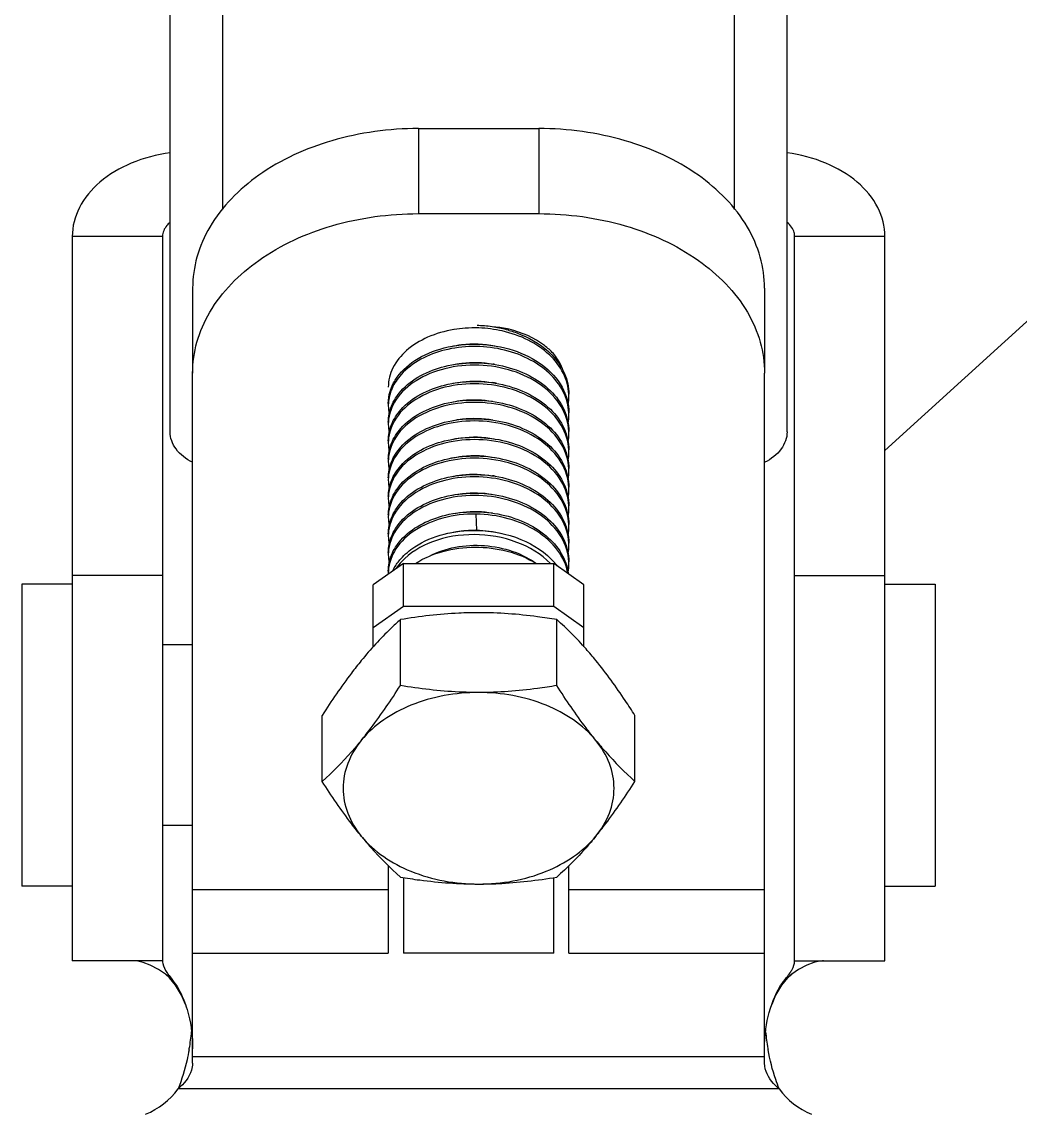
# Model space of a CAD drawing. Extents: x 27938 to 1507990, y 110129 to 923079.
# Drawn here: x 643661 to 644252, y 358813 to 359459 of the extents above; entities that cross this region are included whole.
import ezdxf

# ---------------------------------------------------------------- set-up
doc = ezdxf.new("R2010")
doc.units = 0
doc.header["$LTSCALE"] = 1000
doc.header["$MEASUREMENT"] = 0
doc.layers.add('W_DIM', color=4, linetype='Continuous')
doc.styles.get("Standard").update_dxf_attribs({"font": 'gbenor.shx', "bigfont": 'gbcbig.shx'})
doc.dimstyles.get("Standard").update_dxf_attribs({"dimtxt": 0.18, "dimasz": 0.18, "dimexe": 0.18, "dimexo": 0.0625, "dimgap": 0.09, "dimtad": 0, "dimtih": 1, "dimtoh": 1, "dimdec": 4, "dimzin": 0, "dimdsep": 46, "dimtxsty": 'Standard', "dimcen": 0.09, "dimadec": 0, "dimazin": 0, "dimtfac": 1, "dimtdec": 4, "dimtofl": 0, "dimtmove": 0, "dimatfit": 3, "dimfxl": 1, "dimtolj": 1, "dimtzin": 0, "dimarcsym": 0})

msp = doc.modelspace()

# ---------------------------------------------------------------- linework, layer by layer
at = {"linetype": 'Continuous'}
for p, q in [((643749.12, 359216.23), (643749.12, 362012.89)), ((644113.91, 359216.23), (644113.91, 362012.89)), ((643780.26, 359347.75), (643780.26, 361703.4)), ((644082.77, 359347.75), (644082.77, 361703.4)), ((643895.93, 359395.53), (643895.93, 359345.2)), ((643895.93, 359395.53), (643967.11, 359395.53)), ((643967.11, 359395.53), (643967.11, 359345.2)), ((643895.93, 359345.2), (643967.11, 359345.2)), ((643691.28, 359331.73), (643691.28, 358903.46)), ((643744.67, 359331.73), (643691.28, 359331.73)), ((643744.67, 359331.73), (643744.67, 358903.46)), ((644118.36, 358903.46), (644118.36, 359331.73)), ((644171.75, 359331.73), (644118.36, 359331.73)), ((644171.75, 358903.46), (644171.75, 359331.73)), ((643762.46, 359301.16), (643762.46, 359250.83)), ((644100.57, 359301.16), (644100.57, 359250.83)), ((643974.76, 359261.73), (643974.83, 359261.66)), ((643762.46, 358842.83), (643762.46, 359250.83)), ((644100.57, 358842.83), (644100.57, 359250.83)), ((643929.94, 359167.56), (643930.19, 359158.13)), ((643930.19, 359158.13), (643930.19, 359157.92)), ((643887.03, 359138.29), (643869.23, 359125.71)), ((643887.03, 359113.12), (643887.03, 359138.29)), ((643887.03, 359138.29), (643976, 359138.29)), ((643976, 359113.12), (643976, 359138.29)), ((643993.8, 359125.71), (643976, 359138.29)), ((643744.67, 359131.29), (643691.28, 359131.29)), ((644118.36, 359131.29), (644171.75, 359131.29)), ((643691.28, 359126.23), (643661.49, 359126.23)), ((643869.23, 359089.16), (643869.23, 359125.71)), ((643993.8, 359089.16), (643993.8, 359125.71)), ((644171.75, 359126.23), (644201.54, 359126.23)), ((643869.23, 359100.54), (643887.03, 359113.12)), ((643887.03, 359113.12), (643976, 359113.12)), ((643976, 359113.12), (643993.8, 359100.54)), ((643885.28, 359066.17), (643885.28, 359105.19)), ((643977.75, 359066.17), (643977.75, 359105.19)), ((643762.46, 359090.3), (643744.67, 359090.3)), ((643839.05, 359009.55), (643839.05, 359048.56)), ((644023.98, 359009.55), (644023.98, 359048.56)), ((643762.46, 358983.53), (643744.67, 358983.53)), ((643878.13, 358959.66), (643878.13, 358907.9)), ((643984.9, 358907.91), (643984.9, 358959.66)), ((643691.28, 358947.6), (643661.49, 358947.6)), ((643887.03, 358952.66), (643887.03, 358907.93)), ((643976, 358907.93), (643976, 358952.66)), ((644171.75, 358947.6), (644201.54, 358947.6)), ((643762.46, 358945.69), (643878.13, 358945.69)), ((643984.9, 358945.69), (644100.57, 358945.69)), ((643744.67, 358903.46), (643691.28, 358903.46)), ((643762.46, 358907.9), (643878.13, 358907.9)), ((643976, 358907.93), (643887.03, 358907.93)), ((643984.9, 358907.9), (644100.57, 358907.9)), ((644118.36, 358903.46), (644171.75, 358903.46)), ((643750.35, 358892.46), (643746.33, 358895.51)), ((644112.69, 358892.46), (644116.7, 358895.51)), ((644100.57, 358846.59), (643762.46, 358846.59)), ((644109.18, 358827.71), (643753.85, 358827.71))]:
    msp.add_line(p, q, dxfattribs=at)
for p, q in [((643661.49, 359126.23), (643661.49, 358947.6)), ((644201.54, 359126.23), (644201.54, 358947.6))]:
    msp.add_line(p, q)
for points in [[(643746.33, 358895.51), (643742.31, 358898.24), (643737.43, 358900.78), (643733.22, 358902.36), (643730.05, 358903.16), (643728.15, 358903.43), (643727.68, 358903.46)], [(644135.35, 358903.46), (644134.88, 358903.43), (644132.99, 358903.16), (644129.81, 358902.36), (644125.6, 358900.78), (644120.72, 358898.24), (644116.7, 358895.51)], [(643758.19, 358877.71), (643755.91, 358883.19), (643752.42, 358889.09), (643748.79, 358893.36), (643746.34, 358895.5)], [(644116.69, 358895.5), (644114.2, 358893.32), (644110.58, 358889.04), (644107.11, 358883.17), (644104.84, 358877.71)]]:
    msp.add_lwpolyline(points, dxfattribs=at)
for centre, radius, start, end in [((643928.86, 359204.97), 72.69, 94.12569, 99.40267), ((643929.04, 359202.51), 75.15, 88.10633, 94.13058), ((643929.04, 359203.72), 75.31, 88.0532, 88.71813), ((643929.04, 359202.23), 75.43, 87.99871, 88.11338), ((643929.05, 359203.71), 75.33, 81.1719, 88.06144), ((643929.11, 359202.97), 74.69, 77.29929, 88.02789), ((643929.51, 359206.53), 72.47, 74.33037, 81.18694), ((643935.29, 359205.52), 72.8, 78.61656, 85.81395), ((643930.15, 359208.97), 69.95, 74.0044, 74.29492), ((643929.26, 359195.12), 62.1, 79.01309, 80.00675), ((643929.28, 359184.22), 61.99, 77.8843, 80.31948), ((643955.73, 359237.12), 29.17, 0.00154, 2.66813), ((643902.37, 359231.62), 24.24, 176.79498, 179.99776), ((643955.41, 359237.14), 29.49, 350.57514, 359.97128), ((643902.72, 359231.64), 24.59, 180.04808, 191.33884), ((643955.41, 359226.13), 29.49, 350.5247, 359.97091), ((643955.73, 359226.11), 29.17, 0.00154, 2.66775), ((643902.37, 359220.61), 24.24, 176.79547, 179.99775), ((643902.73, 359220.63), 24.6, 180.0489, 191.4175), ((643955.41, 359215.12), 29.49, 350.47779, 359.97076), ((643955.73, 359215.1), 29.17, 0.00154, 2.66767), ((643902.37, 359209.6), 24.24, 176.795, 179.99774), ((643902.76, 359209.62), 24.62, 180.05231, 192.14934), ((643902.37, 359198.59), 24.24, 176.79543, 179.99775), ((643955.41, 359204.11), 29.49, 350.55933, 359.97117), ((643955.73, 359204.09), 29.17, 0.00154, 2.66804), ((643902.73, 359198.61), 24.6, 180.04853, 191.38358), ((643955.41, 359193.1), 29.49, 350.51432, 359.97082), ((643955.73, 359193.08), 29.17, 0.00154, 2.6677), ((643902.37, 359187.58), 24.24, 176.79542, 179.99774), ((643902.73, 359187.6), 24.6, 180.04877, 191.40188), ((643929.25, 359129.02), 62.13, 78.78771, 80.256), ((643955.41, 359182.09), 29.49, 350.55499, 359.97114), ((643955.73, 359182.07), 29.17, 0.00153, 2.66784), ((643902.37, 359176.57), 24.24, 176.7949, 179.99774), ((643902.72, 359176.59), 24.59, 180.04815, 191.34656), ((643955.4, 359171.08), 29.5, 350.3354, 359.96948), ((643955.73, 359171.06), 29.17, 0.00154, 2.66796), ((643902.37, 359165.56), 24.24, 176.7955, 179.99775), ((643902.73, 359165.58), 24.6, 180.04847, 191.36983), ((643955.73, 359160.05), 29.17, 0.00154, 2.66766), ((643902.37, 359154.55), 24.24, 176.79531, 179.99774), ((643902.73, 359154.57), 24.6, 180.0486, 191.38893), ((643929.04, 359094.89), 63.25, 88.96287, 89.19864), ((643929.04, 359082.65), 75.27, 89.13991, 89.31671), ((643955.41, 359160.07), 29.49, 350.49826, 359.97077), ((643955.41, 359149.06), 29.49, 350.57751, 359.9713), ((643955.73, 359149.04), 29.17, 0.00153, 2.66808), ((643902.37, 359143.54), 24.24, 176.79481, 179.99775), ((643902.72, 359143.56), 24.59, 180.04798, 191.3296), ((643946.06, 359112.61), 40.12, 37.51951, 40.62392), ((643955.41, 359138.05), 29.49, 350.53849, 359.97102), ((643955.73, 359138.03), 29.17, 0.00154, 2.66785), ((643902.37, 359132.53), 24.24, 176.79416, 179.99777), ((643902.31, 359132.53), 24.18, 180.00024, 181.15233), ((643773.8, 358914.28), 31.91, 213.78825, 214.18873), ((644089.23, 358914.28), 31.91, 325.81127, 326.21175), ((643628.21, 358874.88), 134.32, 350.02794, 354.2434), ((644234.81, 358874.88), 134.31, 185.75095, 189.97214), ((643626.73, 358875.11), 135.82, 349.72994, 350.04434), ((644236.3, 358875.11), 135.82, 189.95566, 190.27006), ((643717.98, 358854.02), 44.49, 292.02431, 323.74846), ((644145.06, 358854.02), 44.49, 216.25154, 247.97569)]:
    msp.add_arc(centre, radius, start, end, dxfattribs=at)
for points, knots in [([(643895.93, 359395.53), (643878.73, 359395.53), (643845.37, 359391.01), (643801.68, 359371.37), (643775.05, 359344.72), (643764.26, 359320.04), (643762.46, 359307.36), (643762.46, 359301.16)], [0, 0, 0, 0, 0.287429, 0.554303, 0.789052, 0.896403, 1, 1, 1, 1]), ([(644100.57, 359301.16), (644100.57, 359307.36), (644098.77, 359320.04), (644087.98, 359344.72), (644061.35, 359371.37), (644017.66, 359391.01), (643984.3, 359395.53), (643967.11, 359395.53)], [0, 0, 0, 0, 0.103597, 0.210948, 0.445697, 0.712571, 1, 1, 1, 1]), ([(643749.09, 359381.16), (643741.26, 359380.1), (643726.42, 359376.26), (643707.5, 359365.25), (643694.53, 359350), (643691.28, 359337.58), (643691.28, 359331.73)], [0, 0, 0, 0, 0.287892, 0.552013, 0.786654, 1, 1, 1, 1]), ([(644171.75, 359331.73), (644171.75, 359337.58), (644168.5, 359350), (644155.53, 359365.25), (644136.61, 359376.26), (644121.77, 359380.1), (644113.94, 359381.16)], [0, 0, 0, 0, 0.213346, 0.447987, 0.712108, 1, 1, 1, 1]), ([(643762.46, 359250.83), (643762.46, 359257.03), (643764.26, 359269.71), (643775.05, 359294.39), (643801.68, 359321.04), (643845.37, 359340.68), (643878.73, 359345.2), (643895.93, 359345.2)], [0, 0, 0, 0, 0.103597, 0.210948, 0.445697, 0.712571, 1, 1, 1, 1]), ([(643967.11, 359345.2), (643984.3, 359345.2), (644017.66, 359340.68), (644061.35, 359321.04), (644087.98, 359294.39), (644098.77, 359269.71), (644100.57, 359257.03), (644100.57, 359250.83)], [0, 0, 0, 0, 0.287429, 0.554303, 0.789052, 0.896403, 1, 1, 1, 1]), ([(643749.03, 359339.98), (643748.35, 359339.43), (643746.06, 359337.25), (643744.67, 359334.03), (643744.67, 359331.73)], [0, 0, 0, 0, 0.274002, 1, 1, 1, 1]), ([(644118.36, 359331.73), (644118.36, 359332.48), (644117.96, 359335.66), (644115.88, 359338.45), (644114, 359339.98)], [0, 0, 0, 0, 0.236834, 1, 1, 1, 1]), ([(643916.98, 359276.68), (643911.64, 359275.79), (643901.59, 359272.94), (643888.88, 359265.25), (643880.27, 359254.89), (643878.13, 359246.55), (643878.13, 359242.63)], [0, 0, 0, 0, 0.291651, 0.555731, 0.788679, 1, 1, 1, 1]), ([(643984.87, 359238.48), (643984.67, 359242.71), (643982.25, 359251.5), (643973.53, 359262.63), (643960.86, 359271.15), (643950.84, 359274.63), (643945.53, 359275.84)], [0, 0, 0, 0, 0.219273, 0.456424, 0.717944, 1, 1, 1, 1]), ([(643949.42, 359276.21), (643951.91, 359275.5), (643961.15, 359272.29), (643969.75, 359266.9), (643974.76, 359261.73)], [0, 0, 0, 0, 0.264817, 1, 1, 1, 1]), ([(643975.71, 359262.57), (643974.1, 359264.25), (643966.56, 359270.86), (643957.08, 359275), (643949.66, 359276.89)], [0, 0, 0, 0, 0.23319, 1, 1, 1, 1]), ([(643878.13, 359232.99), (643878.13, 359235.36), (643878.85, 359240.21), (643883.2, 359249.65), (643893.93, 359259.72), (643911.41, 359266.86), (643931.61, 359268.92), (643951.83, 359265.49), (643969.33, 359256.88), (643981.71, 359243.85), (643984.9, 359232.71), (643984.9, 359227.49)], [0, 0, 0, 0, 0.049449, 0.100956, 0.214949, 0.346477, 0.489675, 0.634208, 0.769827, 0.890789, 1, 1, 1, 1]), ([(643984.87, 359227.47), (643984.67, 359231.74), (643982.2, 359240.62), (643973.33, 359251.82), (643960.45, 359260.36), (643944.87, 359265.63), (643928, 359267.27), (643907.1, 359264.69), (643892.3, 359257.39), (643885.77, 359250.12)], [0, 0, 0, 0, 0.105385, 0.219488, 0.34542, 0.481197, 0.621395, 0.759049, 1, 1, 1, 1]), ([(643915.16, 359266.67), (643917.24, 359267.16), (643925.81, 359268.66), (643934.68, 359268.34), (643941.11, 359267.09)], [0, 0, 0, 0, 0.245648, 1, 1, 1, 1]), ([(643915.65, 359255.77), (643917.61, 359256.21), (643925.66, 359257.59), (643933.97, 359257.34), (643940.03, 359256.28)], [0, 0, 0, 0, 0.245788, 1, 1, 1, 1]), ([(643974.83, 359261.66), (643977.91, 359258.46), (643982.99, 359251.29), (643984.9, 359242.63), (643984.9, 359238.5)], [0, 0, 0, 0, 0.517736, 1, 1, 1, 1]), ([(643981.28, 359252.89), (643980.98, 359253.74), (643979.56, 359257.2), (643977.5, 359260.39), (643975.71, 359262.57)], [0, 0, 0, 0, 0.242775, 1, 1, 1, 1]), ([(643984.87, 359216.46), (643984.63, 359221.59), (643981.07, 359232.37), (643968.68, 359244.89), (643951.47, 359253.18), (643931.69, 359256.49), (643911.92, 359254.57), (643894.7, 359247.71), (643882.17, 359236.66), (643878.43, 359226.66), (643878.17, 359221.96)], [0, 0, 0, 0, 0.109414, 0.230762, 0.366312, 0.510386, 0.653204, 0.784891, 0.899595, 1, 1, 1, 1]), ([(643885.55, 359240.24), (643892.11, 359247.68), (643907.18, 359255.13), (643928.42, 359257.65), (643945.54, 359255.87), (643961.28, 359250.34), (643974.14, 359241.47), (643982.79, 359229.88), (643984.9, 359220.8), (643984.9, 359216.48)], [0, 0, 0, 0, 0.241301, 0.379446, 0.520004, 0.655787, 0.781306, 0.894819, 1, 1, 1, 1]), ([(643885.77, 359250.12), (643883.57, 359247.68), (643879.94, 359242.34), (643878.34, 359236.03), (643878.17, 359232.97)], [0, 0, 0, 0, 0.517722, 1, 1, 1, 1]), ([(643984.87, 359205.45), (643984.63, 359210.58), (643981.07, 359221.36), (643968.68, 359233.88), (643951.47, 359242.17), (643931.69, 359245.48), (643911.91, 359243.56), (643894.69, 359236.7), (643882.17, 359225.64), (643878.43, 359215.65), (643878.17, 359210.95)], [0, 0, 0, 0, 0.10941, 0.230759, 0.36631, 0.510388, 0.653211, 0.784896, 0.899598, 1, 1, 1, 1]), ([(643885.55, 359229.24), (643892.12, 359236.67), (643907.19, 359244.12), (643928.42, 359246.64), (643945.55, 359244.86), (643961.28, 359239.33), (643974.14, 359230.45), (643982.79, 359218.87), (643984.9, 359209.79), (643984.9, 359205.47)], [0, 0, 0, 0, 0.241321, 0.379464, 0.520018, 0.655795, 0.781306, 0.894819, 1, 1, 1, 1]), ([(643916.26, 359244.89), (643918.14, 359245.3), (643925.89, 359246.55), (643933.87, 359246.32), (643939.7, 359245.32)], [0, 0, 0, 0, 0.246058, 1, 1, 1, 1]), ([(643878.13, 359221.98), (643878.13, 359225.2), (643879.52, 359231.94), (643883.26, 359237.65), (643885.55, 359240.24)], [0, 0, 0, 0, 0.48238, 1, 1, 1, 1]), ([(643984.87, 359194.44), (643984.63, 359199.57), (643981.07, 359210.35), (643968.68, 359222.87), (643951.47, 359231.16), (643931.69, 359234.47), (643911.91, 359232.55), (643894.69, 359225.69), (643882.17, 359214.64), (643878.43, 359204.64), (643878.17, 359199.94)], [0, 0, 0, 0, 0.109413, 0.230763, 0.366317, 0.51039, 0.65321, 0.784893, 0.899595, 1, 1, 1, 1]), ([(643885.54, 359218.21), (643892.1, 359225.65), (643907.17, 359233.1), (643928.41, 359235.63), (643945.54, 359233.85), (643961.27, 359228.32), (643974.14, 359219.45), (643982.79, 359207.86), (643984.9, 359198.78), (643984.9, 359194.46)], [0, 0, 0, 0, 0.241291, 0.379436, 0.519999, 0.655783, 0.781305, 0.89482, 1, 1, 1, 1]), ([(643916.43, 359233.92), (643918.32, 359234.32), (643926.05, 359235.55), (643934.02, 359235.3), (643939.84, 359234.29)], [0, 0, 0, 0, 0.246155, 1, 1, 1, 1]), ([(643878.13, 359210.97), (643878.13, 359214.19), (643879.52, 359220.93), (643883.26, 359226.64), (643885.55, 359229.24)], [0, 0, 0, 0, 0.482371, 1, 1, 1, 1]), ([(643984.87, 359183.43), (643984.63, 359188.56), (643981.07, 359199.34), (643968.68, 359211.86), (643951.47, 359220.15), (643931.69, 359223.46), (643911.91, 359221.54), (643894.69, 359214.68), (643882.17, 359203.62), (643878.43, 359193.63), (643878.17, 359188.93)], [0, 0, 0, 0, 0.109413, 0.230762, 0.36631, 0.510386, 0.653205, 0.784893, 0.899595, 1, 1, 1, 1]), ([(643885.55, 359207.22), (643892.12, 359214.65), (643907.19, 359222.1), (643928.42, 359224.62), (643945.55, 359222.84), (643961.28, 359217.31), (643974.14, 359208.43), (643982.79, 359196.85), (643984.9, 359187.77), (643984.9, 359183.45)], [0, 0, 0, 0, 0.241314, 0.379459, 0.520012, 0.655791, 0.781307, 0.89482, 1, 1, 1, 1]), ([(643916.21, 359222.87), (643918.13, 359223.28), (643926, 359224.55), (643934.11, 359224.29), (643940.02, 359223.25)], [0, 0, 0, 0, 0.246065, 1, 1, 1, 1]), ([(643762.37, 359198.2), (643758.63, 359200.05), (643752.1, 359204.82), (643749.12, 359212.64), (643749.12, 359216.23)], [0, 0, 0, 0, 0.538137, 1, 1, 1, 1]), ([(643878.13, 359199.96), (643878.13, 359203.18), (643879.52, 359209.91), (643883.26, 359215.62), (643885.54, 359218.21)], [0, 0, 0, 0, 0.482397, 1, 1, 1, 1]), ([(643885.55, 359196.2), (643892.11, 359203.64), (643907.18, 359211.09), (643928.42, 359213.61), (643945.55, 359211.83), (643961.28, 359206.3), (643974.14, 359197.43), (643982.79, 359185.84), (643984.9, 359176.76), (643984.9, 359172.44)], [0, 0, 0, 0, 0.241312, 0.379455, 0.520012, 0.655791, 0.781305, 0.89482, 1, 1, 1, 1]), ([(643914.8, 359211.53), (643916.86, 359212.03), (643925.38, 359213.59), (643934.22, 359213.32), (643940.64, 359212.13)], [0, 0, 0, 0, 0.2454, 1, 1, 1, 1]), ([(644113.91, 359216.23), (644113.91, 359212.64), (644110.93, 359204.82), (644104.4, 359200.05), (644100.66, 359198.2)], [0, 0, 0, 0, 0.461863, 1, 1, 1, 1]), ([(643878.13, 359188.95), (643878.13, 359192.17), (643879.52, 359198.91), (643883.26, 359204.62), (643885.55, 359207.22)], [0, 0, 0, 0, 0.482371, 1, 1, 1, 1]), ([(643984.87, 359172.42), (643984.63, 359177.55), (643981.07, 359188.33), (643968.68, 359200.85), (643951.47, 359209.14), (643931.69, 359212.45), (643911.91, 359210.53), (643894.69, 359203.67), (643882.17, 359192.61), (643878.43, 359182.62), (643878.17, 359177.92)], [0, 0, 0, 0, 0.109411, 0.230759, 0.366311, 0.510389, 0.653212, 0.784896, 0.899598, 1, 1, 1, 1]), ([(643984.87, 359161.41), (643984.63, 359166.54), (643981.07, 359177.32), (643968.68, 359189.84), (643951.47, 359198.13), (643931.69, 359201.44), (643911.91, 359199.52), (643894.69, 359192.66), (643882.17, 359181.6), (643878.43, 359171.61), (643878.17, 359166.91)], [0, 0, 0, 0, 0.109414, 0.230763, 0.366316, 0.510389, 0.653208, 0.784892, 0.899594, 1, 1, 1, 1]), ([(643885.54, 359185.18), (643892.11, 359192.62), (643907.17, 359200.07), (643928.41, 359202.6), (643945.54, 359200.82), (643961.27, 359195.29), (643974.14, 359186.42), (643982.79, 359174.83), (643984.9, 359165.75), (643984.9, 359161.42)], [0, 0, 0, 0, 0.24129, 0.379435, 0.519998, 0.655783, 0.781305, 0.89482, 1, 1, 1, 1]), ([(643915.25, 359200.63), (643917.41, 359201.13), (643926.28, 359202.66), (643935.49, 359202.23), (643942.12, 359200.82)], [0, 0, 0, 0, 0.245825, 1, 1, 1, 1]), ([(643878.13, 359177.94), (643878.13, 359181.16), (643879.52, 359187.9), (643883.26, 359193.61), (643885.55, 359196.2)], [0, 0, 0, 0, 0.482382, 1, 1, 1, 1]), ([(643984.87, 359150.4), (643984.63, 359155.53), (643981.07, 359166.31), (643968.68, 359178.83), (643951.47, 359187.12), (643931.69, 359190.43), (643911.91, 359188.51), (643894.69, 359181.65), (643882.17, 359170.59), (643878.43, 359160.6), (643878.17, 359155.9)], [0, 0, 0, 0, 0.109411, 0.23076, 0.366309, 0.510386, 0.653207, 0.784895, 0.899597, 1, 1, 1, 1]), ([(643885.55, 359174.19), (643892.12, 359181.62), (643907.19, 359189.07), (643928.42, 359191.59), (643945.55, 359189.81), (643961.28, 359184.28), (643974.14, 359175.4), (643982.79, 359163.82), (643984.9, 359154.74), (643984.9, 359150.41)], [0, 0, 0, 0, 0.241317, 0.379461, 0.520014, 0.655792, 0.781306, 0.894819, 1, 1, 1, 1]), ([(643915.86, 359189.76), (643917.78, 359190.18), (643925.67, 359191.51), (643933.82, 359191.28), (643939.77, 359190.26)], [0, 0, 0, 0, 0.245865, 1, 1, 1, 1]), ([(643878.13, 359166.93), (643878.13, 359170.15), (643879.52, 359176.88), (643883.26, 359182.59), (643885.54, 359185.18)], [0, 0, 0, 0, 0.482394, 1, 1, 1, 1]), ([(643916.32, 359178.85), (643918.21, 359179.25), (643925.97, 359180.5), (643933.96, 359180.25), (643939.8, 359179.25)], [0, 0, 0, 0, 0.246098, 1, 1, 1, 1]), ([(643878.13, 359155.92), (643878.13, 359159.14), (643879.52, 359165.88), (643883.26, 359171.59), (643885.55, 359174.19)], [0, 0, 0, 0, 0.48237, 1, 1, 1, 1]), ([(643984.87, 359139.39), (643984.63, 359144.51), (643981.07, 359155.3), (643968.68, 359167.82), (643951.47, 359176.11), (643931.69, 359179.42), (643911.91, 359177.5), (643894.69, 359170.64), (643882.17, 359159.58), (643878.43, 359149.59), (643878.17, 359144.89)], [0, 0, 0, 0, 0.109411, 0.23076, 0.366314, 0.510391, 0.653213, 0.784895, 0.899597, 1, 1, 1, 1]), ([(643885.55, 359163.17), (643892.11, 359170.6), (643907.18, 359178.05), (643928.41, 359180.58), (643945.54, 359178.8), (643961.28, 359173.27), (643974.14, 359164.4), (643982.79, 359152.81), (643984.9, 359143.73), (643984.9, 359139.4)], [0, 0, 0, 0, 0.241302, 0.379446, 0.520006, 0.655788, 0.781304, 0.89482, 1, 1, 1, 1]), ([(643929.94, 359167.56), (643923.4, 359167.64), (643910.75, 359166.17), (643894.07, 359159.21), (643882.01, 359148.25), (643878.43, 359138.48), (643878.17, 359133.88)], [0, 0, 0, 0, 0.291821, 0.560232, 0.794326, 1, 1, 1, 1]), ([(643885.54, 359152.16), (643891.84, 359159.29), (643906.11, 359166.6), (643926.43, 359169.48), (643942.97, 359168.27), (643958.44, 359163.53), (643971.5, 359155.62), (643980.91, 359145.08), (643984.07, 359136.53), (643984.63, 359132.34)], [0, 0, 0, 0, 0.238806, 0.375378, 0.515068, 0.651187, 0.778286, 0.893865, 1, 1, 1, 1]), ([(643916.41, 359167.86), (643918.29, 359168.25), (643926.02, 359169.49), (643933.99, 359169.24), (643939.8, 359168.24)], [0, 0, 0, 0, 0.24614, 1, 1, 1, 1]), ([(643984.38, 359132.48), (643983.44, 359137.39), (643978.75, 359147.31), (643965.91, 359158.5), (643949.02, 359165.73), (643936.39, 359167.48), (643929.94, 359167.56)], [0, 0, 0, 0, 0.215857, 0.456017, 0.721227, 1, 1, 1, 1]), ([(643878.13, 359144.91), (643878.13, 359148.13), (643879.52, 359154.87), (643883.26, 359160.58), (643885.55, 359163.17)], [0, 0, 0, 0, 0.482394, 1, 1, 1, 1]), ([(643885.53, 359141.13), (643887.92, 359143.84), (643900.4, 359154.29), (643917.45, 359158.07), (643929.94, 359157.92)], [0, 0, 0, 0, 0.224306, 1, 1, 1, 1]), ([(643974.11, 359138.36), (643968.56, 359143.93), (643953.91, 359152.57), (643929.09, 359156.79), (643904.83, 359153.03), (643890.85, 359144.74), (643885.94, 359139.4)], [0, 0, 0, 0, 0.245715, 0.512956, 0.773315, 1, 1, 1, 1]), ([(643914.73, 359156.47), (643915.95, 359156.76), (643920.95, 359157.8), (643926.08, 359158.19), (643929.93, 359158.14)], [0, 0, 0, 0, 0.245441, 1, 1, 1, 1]), ([(643930.17, 359157.92), (643939.15, 359157.78), (643956.31, 359154.58), (643971.24, 359144.87), (643976.51, 359138.73)], [0, 0, 0, 0, 0.525716, 1, 1, 1, 1]), ([(643878.13, 359133.9), (643878.13, 359137.12), (643879.52, 359143.86), (643883.26, 359149.56), (643885.54, 359152.16)], [0, 0, 0, 0, 0.482388, 1, 1, 1, 1]), ([(643894.24, 359138.39), (643899.19, 359141.61), (643910.76, 359146.49), (643935.5, 359149.65), (643955.14, 359144.92), (643965.77, 359138.29)], [0, 0, 0, 0, 0.237857, 0.495496, 1, 1, 1, 1]), ([(643900.73, 359141.82), (643905.34, 359144.5), (643915.97, 359148.38), (643938.26, 359150.24), (643955.65, 359145.26), (643964.86, 359138.92)], [0, 0, 0, 0, 0.239537, 0.497847, 1, 1, 1, 1]), ([(643880.71, 359133.93), (643881.01, 359134.56), (643882.36, 359137.13), (643884.08, 359139.49), (643885.53, 359141.13)], [0, 0, 0, 0, 0.243018, 1, 1, 1, 1]), ([(643931.52, 359109.27), (643927.63, 359109.27), (643912.14, 359108.9), (643896.72, 359107.07), (643885.28, 359105.19)], [0, 0, 0, 0, 0.251248, 1, 1, 1, 1]), ([(643977.75, 359105.19), (643973.95, 359105.81), (643958.64, 359108.11), (643943.15, 359109.27), (643931.52, 359109.27)], [0, 0, 0, 0, 0.248681, 1, 1, 1, 1]), ([(643885.28, 359105.19), (643883.35, 359103.45), (643875.15, 359095.86), (643867.59, 359087.6), (643862.17, 359080.96)], [0, 0, 0, 0, 0.2325, 1, 1, 1, 1]), ([(644000.86, 359080.96), (643998.97, 359083.28), (643991.74, 359091.81), (643983.83, 359099.74), (643977.75, 359105.19)], [0, 0, 0, 0, 0.268858, 1, 1, 1, 1]), ([(643862.17, 359080.96), (643860.18, 359078.52), (643851.99, 359068.08), (643844.53, 359057.08), (643839.05, 359048.56)], [0, 0, 0, 0, 0.237123, 1, 1, 1, 1]), ([(644023.98, 359048.56), (644022.11, 359051.48), (644014.83, 359062.57), (644007.06, 359073.37), (644000.86, 359080.96)], [0, 0, 0, 0, 0.261287, 1, 1, 1, 1]), ([(643862.17, 359033.77), (643864.16, 359036.21), (643872.35, 359046.66), (643879.81, 359057.66), (643885.28, 359066.17)], [0, 0, 0, 0, 0.237123, 1, 1, 1, 1]), ([(643931.52, 359062.08), (643927.63, 359062.08), (643912.14, 359062.46), (643896.72, 359064.28), (643885.28, 359066.17)], [0, 0, 0, 0, 0.251248, 1, 1, 1, 1]), ([(643977.75, 359066.17), (643973.95, 359065.54), (643958.64, 359063.25), (643943.15, 359062.08), (643931.52, 359062.08)], [0, 0, 0, 0, 0.248681, 1, 1, 1, 1]), ([(644000.86, 359033.77), (643998.87, 359036.21), (643990.69, 359046.66), (643983.23, 359057.66), (643977.75, 359066.17)], [0, 0, 0, 0, 0.237123, 1, 1, 1, 1]), ([(643931.52, 359062.08), (643917.93, 359062.08), (643892.17, 359057.66), (643869.73, 359043.04), (643862.17, 359033.77)], [0, 0, 0, 0, 0.531659, 1, 1, 1, 1]), ([(644000.86, 359033.77), (643993.3, 359043.04), (643970.87, 359057.66), (643945.1, 359062.08), (643931.52, 359062.08)], [0, 0, 0, 0, 0.468341, 1, 1, 1, 1]), ([(643862.17, 359033.77), (643860.27, 359031.45), (643853.04, 359022.93), (643845.13, 359014.99), (643839.05, 359009.55)], [0, 0, 0, 0, 0.268858, 1, 1, 1, 1]), ([(643862.17, 359033.77), (643858.83, 359029.69), (643853.42, 359020.74), (643850.48, 359005.46), (643853.42, 358990.18), (643858.83, 358981.24), (643862.17, 358977.15)], [0, 0, 0, 0, 0.257487, 0.5, 0.742513, 1, 1, 1, 1]), ([(644000.86, 359033.77), (644002.76, 359031.45), (644009.99, 359022.93), (644017.9, 359014.99), (644023.98, 359009.55)], [0, 0, 0, 0, 0.268858, 1, 1, 1, 1]), ([(644000.86, 358977.15), (644004.2, 358981.24), (644009.61, 358990.18), (644012.55, 359005.46), (644009.61, 359020.74), (644004.2, 359029.69), (644000.86, 359033.77)], [0, 0, 0, 0, 0.257487, 0.5, 0.742513, 1, 1, 1, 1]), ([(643862.17, 358977.15), (643860.18, 358979.59), (643851.99, 358990.03), (643844.53, 359001.03), (643839.05, 359009.55)], [0, 0, 0, 0, 0.237123, 1, 1, 1, 1]), ([(644000.86, 358977.15), (644002.85, 358979.59), (644011.04, 358990.03), (644018.5, 359001.03), (644023.98, 359009.55)], [0, 0, 0, 0, 0.237123, 1, 1, 1, 1]), ([(643862.17, 358977.15), (643864.07, 358974.82), (643871.29, 358966.3), (643879.2, 358958.37), (643885.28, 358952.92)], [0, 0, 0, 0, 0.268858, 1, 1, 1, 1]), ([(643862.17, 358977.15), (643869.73, 358967.88), (643892.17, 358953.26), (643917.93, 358948.84), (643931.52, 358948.84)], [0, 0, 0, 0, 0.468341, 1, 1, 1, 1]), ([(643931.52, 358948.84), (643945.1, 358948.84), (643970.87, 358953.26), (643993.3, 358967.88), (644000.86, 358977.15)], [0, 0, 0, 0, 0.531659, 1, 1, 1, 1]), ([(644000.86, 358977.15), (643998.97, 358974.82), (643991.74, 358966.3), (643983.83, 358958.37), (643977.75, 358952.92)], [0, 0, 0, 0, 0.268858, 1, 1, 1, 1]), ([(643885.28, 358952.92), (643889.08, 358952.3), (643904.39, 358950), (643919.89, 358948.84), (643931.52, 358948.84)], [0, 0, 0, 0, 0.248681, 1, 1, 1, 1]), ([(643931.52, 358948.84), (643935.41, 358948.84), (643950.89, 358949.21), (643966.31, 358951.04), (643977.75, 358952.92)], [0, 0, 0, 0, 0.251248, 1, 1, 1, 1]), ([(643744.67, 358903.46), (643744.67, 358902.9), (643744.94, 358900.41), (643746.2, 358898.14), (643747.27, 358896.53)], [0, 0, 0, 0, 0.222245, 1, 1, 1, 1]), ([(644115.76, 358896.53), (644116.16, 358897.13), (644117.47, 358899.23), (644118.36, 358901.69), (644118.36, 358903.46)], [0, 0, 0, 0, 0.289589, 1, 1, 1, 1]), ([(643747.4, 358896.35), (643747.61, 358896.04), (643748.55, 358894.71), (643749.56, 358893.43), (643750.35, 358892.46)], [0, 0, 0, 0, 0.231104, 1, 1, 1, 1]), ([(644112.69, 358892.46), (644112.96, 358892.8), (644113.98, 358894.07), (644114.97, 358895.37), (644115.63, 358896.35)], [0, 0, 0, 0, 0.26918, 1, 1, 1, 1]), ([(643750.35, 358892.46), (643751.09, 358891.55), (643754.36, 358887.02), (643756.73, 358881.87), (643758.19, 358877.71)], [0, 0, 0, 0, 0.210146, 1, 1, 1, 1]), ([(644104.84, 358877.71), (644105.37, 358879.21), (644107.4, 358884.41), (644110.17, 358889.36), (644112.69, 358892.46)], [0, 0, 0, 0, 0.285604, 1, 1, 1, 1]), ([(643758.19, 358877.71), (643758.9, 358875.69), (643761.44, 358867.12), (643762.46, 358858.13), (643762.46, 358851.34)], [0, 0, 0, 0, 0.239548, 1, 1, 1, 1]), ([(644100.57, 358851.34), (644100.57, 358853.64), (644100.92, 358862.56), (644102.65, 358871.45), (644104.84, 358877.71)], [0, 0, 0, 0, 0.257456, 1, 1, 1, 1]), ([(643760.37, 358850.89), (643760.01, 358848.87), (643758.4, 358841.01), (643756.07, 358833.27), (643753.85, 358827.71)], [0, 0, 0, 0, 0.255037, 1, 1, 1, 1]), ([(644109.18, 358827.71), (644108.46, 358829.52), (644105.7, 358837.07), (644103.74, 358844.9), (644102.66, 358850.89)], [0, 0, 0, 0, 0.242689, 1, 1, 1, 1]), ([(643762.46, 358842.83), (643762.46, 358841.47), (643761.38, 358835.56), (643757.34, 358830.62), (643753.85, 358827.71)], [0, 0, 0, 0, 0.231026, 1, 1, 1, 1]), ([(644109.18, 358827.71), (644107.98, 358828.71), (644103.77, 358832.75), (644100.57, 358838.51), (644100.57, 358842.83)], [0, 0, 0, 0, 0.266, 1, 1, 1, 1])]:
    msp.add_open_spline(points, degree=3, knots=knots, dxfattribs=at)
for points in [[(643930.19, 359158.13), (643935.3, 359158.04), (643940.43, 359157.33), (643945.37, 359156)], [(643885.94, 359139.4), (643884.82, 359138.19), (643883.78, 359136.89), (643882.85, 359135.52)]]:
    msp.add_open_spline(points, degree=3, dxfattribs=at)

# ---------------------------------------------------------------- leaders
at = {"layer": 'W_DIM', "color": 7}
msp.add_leader([(644171.75, 359205.26), (645267.55, 360200.48)], dimstyle='Standard', override={"dimgap": 20}, dxfattribs=at)

doc.saveas('drawing.dxf')
